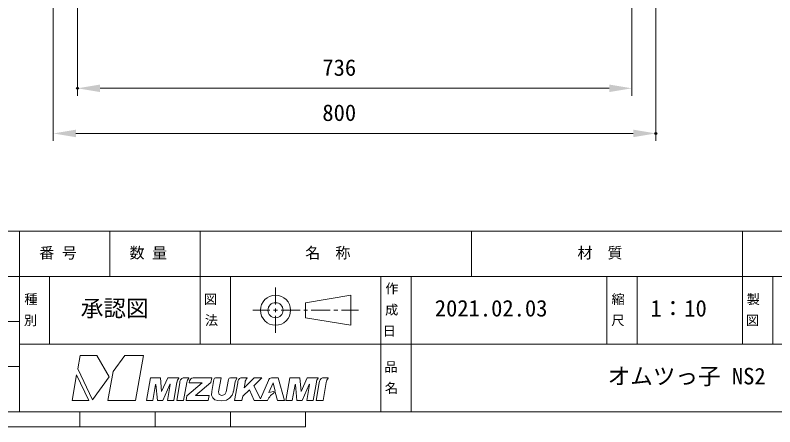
# Model space of a CAD drawing. Units: millimetres, scale not verified. Extents: x -203 to 203, y -143 to 143.
# Drawn here: x 11.4 to 112.3, y -140 to -85.3 of the extents above; entities that cross this region are included whole.
import ezdxf
from ezdxf.enums import TextEntityAlignment as Align

# ---------------------------------------------------------------- set-up
doc = ezdxf.new("R2010")
doc.units = ezdxf.units.MM
doc.header["$LTSCALE"] = 0.5
doc.header["$PDMODE"] = 32
doc.header["$PDSIZE"] = 0.25
for name, color, linetype, lineweight in [('0-1_図面_FORMAT$03_TEXT', 7, 'Continuous', 18), ('0-2_図面_FORMAT$01_WAKU$OUT_LINE', 6, 'Continuous', 18), ('0-3_図面_FORMAT$01_WAKU$SUB_LINE', 7, 'Continuous', 18), ('0-4_図面_FORMAT$02_LOGO$01_MZ_LO', 7, 'Continuous', 18), ('0-6_DIMENSION_LINES$02_DIMENSI', 7, 'Continuous', 18)]:
    doc.layers.add(name, color=color, linetype=linetype, lineweight=lineweight)
doc.layers.add('0-7_DEFPOINTS', color=7, linetype='Continuous')
doc.styles.add('ＭＳ ゴシック', font='')
doc.styles.get('ＭＳ ゴシック').set_extended_font_data('MS Gothic')

# ---------------------------------------------------------------- blocks, each defined once
blk = doc.blocks.new('X32')
at = {"layer": '0-1_図面_FORMAT$03_TEXT', "style": 'ＭＳ ゴシック'}
for s, p in [('作', (270.5669, 25.8484)), ('成', (270.5494, 23.0372)), ('日', (270.2379, 20.2259))]:
    blk.add_text(s, height=1.283, dxfattribs=at).set_placement(p, align=Align.BOTTOM_LEFT)
blk = doc.blocks.new('X33')
at = {"layer": '0-1_図面_FORMAT$03_TEXT', "style": 'ＭＳ ゴシック'}
for s, p in [('図', (246.5023, 24.4428)), ('法', (246.6178, 21.6315))]:
    blk.add_text(s, height=1.283, dxfattribs=at).set_placement(p, align=Align.BOTTOM_LEFT)
blk = doc.blocks.new('X34')
at = {"layer": '0-1_図面_FORMAT$03_TEXT', "style": 'ＭＳ ゴシック'}
for s, p in [('種', (222.6528, 24.4428)), ('別', (222.6003, 21.6315))]:
    blk.add_text(s, height=1.283, dxfattribs=at).set_placement(p, align=Align.BOTTOM_LEFT)
blk = doc.blocks.new('X35')
at = {"layer": '0-1_図面_FORMAT$03_TEXT', "style": 'ＭＳ ゴシック'}
for s, p in [('品', (270.4427, 15.4428)), ('名', (270.5144, 12.6315))]:
    blk.add_text(s, height=1.283, dxfattribs=at).set_placement(p, align=Align.BOTTOM_LEFT)
blk = doc.blocks.new('X36')
at = {"layer": '0-1_図面_FORMAT$03_TEXT', "style": 'ＭＳ ゴシック'}
for s, p in [('縮', (300.6019, 24.4428)), ('尺', (300.5844, 21.6315))]:
    blk.add_text(s, height=1.283, dxfattribs=at).set_placement(p, align=Align.BOTTOM_LEFT)
blk = doc.blocks.new('X37')
at = {"layer": '0-1_図面_FORMAT$03_TEXT', "style": 'ＭＳ ゴシック'}
for s, p in [('製', (318.5494, 24.4428)), ('図', (318.4514, 21.6315))]:
    blk.add_text(s, height=1.283, dxfattribs=at).set_placement(p, align=Align.BOTTOM_LEFT)
blk = doc.blocks.new('D2')
at = {"layer": '0-6_DIMENSION_LINES$02_DIMENSI'}
for p, q in [((229.7, 64.5), (229.7, 52.5)), ((303.3, 64.5), (303.3, 52.5)), ((300.3002, 53.5), (232.6998, 53.5))]:
    blk.add_line(p, q, dxfattribs=at)
for points in [[(232.6998, 54), (232.6998, 53), (229.7, 53.5)], [(300.3002, 53), (300.3002, 54), (303.3, 53.5)]]:
    blk.add_solid(points, dxfattribs=at)
at = {"layer": '0-7_DEFPOINTS'}
for p in [(229.7, 66), (303.3, 66), (229.7, 53.5)]:
    blk.add_point(p, dxfattribs=at)
at = {"layer": '0-6_DIMENSION_LINES$02_DIMENSI', "style": 'ＭＳ ゴシック'}
blk.add_text('736', height=2.199, dxfattribs=at).set_placement((262.2143, 54.5), align=Align.BOTTOM_LEFT)
blk = doc.blocks.new('D3')
at = {"layer": '0-6_DIMENSION_LINES$02_DIMENSI'}
for p, q in [((226.5, 64.5), (226.5, 46.5)), ((306.5, 64.5), (306.5, 46.5)), ((229.4998, 47.5), (303.5002, 47.5))]:
    blk.add_line(p, q, dxfattribs=at)
for points in [[(229.4998, 48), (229.4998, 47), (226.5, 47.5)], [(303.5002, 47), (303.5002, 48), (306.5, 47.5)]]:
    blk.add_solid(points, dxfattribs=at)
at = {"layer": '0-7_DEFPOINTS'}
for p in [(226.5, 66), (306.5, 66), (306.5, 47.5)]:
    blk.add_point(p, dxfattribs=at)
at = {"layer": '0-6_DIMENSION_LINES$02_DIMENSI', "style": 'ＭＳ ゴシック'}
blk.add_text('800', height=2.199, dxfattribs=at).set_placement((262.2143, 48.5), align=Align.BOTTOM_LEFT)

msp = doc.modelspace()

# ---------------------------------------------------------------- linework, layer by layer
at = {"layer": '0-1_図面_FORMAT$03_TEXT'}
for p, q in [((46, -123.75), (46, -121.5)), ((45.25, -124.5), (43, -124.5)), ((46.25, -124.5), (45.75, -124.5)), ((46, -124.75), (46, -124.25)), ((49.25, -124.5), (46.75, -124.5)), ((50.25, -124.5), (49.75, -124.5)), ((53.25, -124.5), (50.75, -124.5)), ((54.25, -124.5), (53.75, -124.5)), ((57, -124.5), (54.75, -124.5)), ((46, -127.5), (46, -125.25))]:
    msp.add_line(p, q, dxfattribs=at)
msp.add_lwpolyline([(56, -122.5), (50, -123.5), (50, -125.5), (56, -126.5)], close=True, dxfattribs=at)
for radius in [2, 1]:
    msp.add_circle((46, -124.5), radius, dxfattribs=at)
at = {"layer": '0-2_図面_FORMAT$01_WAKU$OUT_LINE'}
for p, q in [((198, -114), (-198, -114)), ((12, -114), (12, -138)), ((198, -120), (-78, -120)), ((20, -140), (20, -138)), ((30, -140), (30, -138)), ((40, -140), (40, -138)), ((50, -140), (50, -138)), ((-50, -140), (50, -140))]:
    msp.add_line(p, q, dxfattribs=at)
msp.add_lwpolyline([(-198, -138), (198, -138), (198, 138), (-198, 138)], close=True, dxfattribs=at)
at = {"layer": '0-3_図面_FORMAT$01_WAKU$SUB_LINE'}
for p, q in [((24, -114), (24, -120)), ((36, -129), (36, -114)), ((72, -114), (72, -120)), ((108, -129), (108, -114)), ((16, -129), (16, -120)), ((40, -120), (40, -129)), ((60, -138), (60, -120)), ((64, -138), (64, -120)), ((90, -129), (90, -120)), ((94, -129), (94, -120)), ((112, -129), (112, -120)), ((12, -126), (-78, -126)), ((12, -129), (144, -129)), ((12, -132), (-78, -132))]:
    msp.add_line(p, q, dxfattribs=at)
at = {"layer": '0-4_図面_FORMAT$02_LOGO$01_MZ_LO'}
for p, q in [((20.052, -130.5), (19.7334, -132.3069)), ((22.2811, -130.5), (20.052, -130.5)), ((23.9185, -133.3532), (22.2811, -130.5)), ((26.0068, -130.5), (24.423, -132.6639)), ((28.4519, -130.5), (26.0068, -130.5)), ((27.394, -136.5), (28.4519, -130.5)), ((19.5978, -133.0758), (18.994, -136.5)), ((21.2213, -136.5), (19.5978, -133.0758)), ((19.7334, -132.3069), (21.6797, -136.412)), ((24.423, -132.6639), (23.7466, -136.5)), ((21.6797, -136.412), (23.9185, -133.3532)), ((29.3797, -133.5001), (28.8508, -136.5)), ((30.7128, -133.5001), (29.3797, -133.5001)), ((30.8813, -135.3254), (30.7128, -133.5001)), ((31.6973, -133.5001), (30.8813, -135.3254)), ((33.1564, -133.5001), (31.6973, -133.5001)), ((32.493, -136.5), (32.9191, -134.0808)), ((33.1643, -133.5221), (33.1564, -133.5001)), ((34.4785, -133.5001), (33.7311, -133.5001)), ((33.7988, -136.5), (34.2223, -134.0946)), ((34.4907, -133.528), (34.4785, -133.5001)), ((34.5924, -133.8998), (34.52, -134.1359)), ((37.5368, -133.5001), (35.0653, -133.5001)), ((35.3578, -135.8512), (37.4305, -134.0987)), ((37.4305, -134.0987), (37.5368, -133.5001)), ((37.8062, -133.6918), (37.5241, -135.2886)), ((38.7636, -133.5001), (38.0482, -133.5001)), ((38.4414, -135.331), (38.7636, -133.5001)), ((39.7553, -133.6956), (39.4664, -135.331)), ((40.7137, -133.5065), (40.0021, -133.5001)), ((40.3988, -135.2886), (40.6262, -134.0012)), ((40.6262, -134.0012), (40.8635, -133.5423)), ((40.8489, -133.5001), (40.7137, -133.5065)), ((40.8635, -133.5423), (40.8489, -133.5001)), ((42.2092, -133.5001), (41.4125, -133.5001)), ((43.1434, -133.5001), (41.8365, -134.8052)), ((41.8365, -134.8052), (41.959, -134.0946)), ((42.2217, -133.528), (42.2092, -133.5001)), ((43.107, -134.5303), (44.1923, -133.5001)), ((44.1923, -133.5001), (43.1434, -133.5001)), ((45.0487, -133.8322), (43.9945, -136.289)), ((46.3372, -133.5001), (45.4679, -133.5001)), ((47.188, -136.5), (46.3372, -133.5001)), ((47.8896, -133.5001), (47.3606, -136.5)), ((49.2227, -133.5001), (47.8896, -133.5001)), ((49.3912, -135.3254), (49.2227, -133.5001)), ((50.2071, -133.5001), (49.3912, -135.3254)), ((51.6663, -133.5001), (50.2071, -133.5001)), ((51.0029, -136.5), (51.429, -134.0808)), ((51.6741, -133.5221), (51.6663, -133.5001)), ((52.9883, -133.5001), (52.241, -133.5001)), ((52.3087, -136.5), (52.7322, -134.0946)), ((53.0005, -133.528), (52.9883, -133.5001)), ((29.7077, -136.5), (30.085, -134.3718)), ((30.085, -134.3718), (30.1212, -134.3718)), ((30.1212, -134.3718), (30.3134, -136.5)), ((31.0307, -136.5), (31.9772, -134.3718)), ((32.0194, -134.3718), (31.6421, -136.5)), ((33.2994, -134.1367), (32.8831, -136.5)), ((36.248, -134.138), (34.2351, -135.8723)), ((34.52, -134.1359), (36.248, -134.138)), ((40.9871, -134.1367), (40.5715, -136.5)), ((41.6443, -135.9188), (42.5284, -135.0795)), ((42.5284, -135.0795), (43.1843, -136.5)), ((43.9945, -136.289), (43.107, -134.5303)), ((45.1097, -135.4167), (45.6797, -134.1656)), ((45.6797, -134.1656), (45.9339, -135.2805)), ((48.2176, -136.5), (48.5948, -134.3718)), ((48.5948, -134.3718), (48.631, -134.3718)), ((48.631, -134.3718), (48.8233, -136.5)), ((49.5406, -136.5), (50.4871, -134.3718)), ((50.5292, -134.3718), (50.152, -136.5)), ((51.8093, -134.1367), (51.3929, -136.5)), ((34.2351, -135.8723), (34.125, -136.5)), ((37.1838, -135.8537), (35.3578, -135.8512)), ((37.0697, -136.5), (37.1838, -135.8537)), ((37.5241, -135.2886), (37.5207, -135.7942)), ((37.5207, -135.7942), (37.6572, -136.1388)), ((37.6572, -136.1388), (37.9298, -136.3967)), ((38.5099, -135.7132), (38.4414, -135.331)), ((38.8631, -135.8509), (38.5099, -135.7132)), ((39.2624, -135.7153), (38.8631, -135.8509)), ((39.4664, -135.331), (39.2624, -135.7153)), ((39.8948, -136.201), (40.2275, -135.7892)), ((40.2333, -135.7779), (40.2903, -135.6677)), ((41.5439, -136.5), (41.6443, -135.9188)), ((45.9339, -135.2805), (45.1097, -135.4167)), ((45.9654, -135.4039), (46.2447, -136.5)), ((18.994, -136.5), (21.2213, -136.5)), ((23.7466, -136.5), (27.394, -136.5)), ((28.8508, -136.5), (29.7077, -136.5)), ((30.3134, -136.5), (31.0307, -136.5)), ((31.6421, -136.5), (32.493, -136.5)), ((32.8831, -136.5), (33.7988, -136.5)), ((34.125, -136.5), (37.0697, -136.5)), ((37.9298, -136.3967), (38.3411, -136.5181)), ((38.3411, -136.5181), (38.8134, -136.5486)), ((38.8134, -136.5486), (39.4797, -136.4487)), ((39.4797, -136.4487), (39.8948, -136.201)), ((40.5715, -136.5), (41.5368, -136.5)), ((41.5368, -136.5), (41.5384, -136.5)), ((41.5384, -136.5), (41.5439, -136.5)), ((43.1843, -136.5), (44.9459, -136.5)), ((46.2447, -136.5), (47.188, -136.5)), ((47.3606, -136.5), (48.2176, -136.5)), ((48.8233, -136.5), (49.5406, -136.5)), ((50.152, -136.5), (51.0029, -136.5)), ((51.3929, -136.5), (52.3087, -136.5))]:
    msp.add_line(p, q, dxfattribs=at)
msp.add_lwpolyline([(40.3739, -135.4237), (40.3965, -135.3012), (40.3965, -135.3012)], dxfattribs=at)
for centre, radius, start, end in [((33.7742, -134.1229), 0.8561, 135.436, 177.18162), ((33.898, -134.0779), 0.6015, 106.10853, 185.61083), ((35.2047, -134.2131), 0.9895, 136.18472, 173.12017), ((35.0741, -133.9901), 0.4901, 91.03463, 169.38909), ((38.0431, -133.7422), 0.2422, 88.80192, 167.99496), ((39.9968, -133.7469), 0.2469, 88.77298, 167.99431), ((41.5809, -134.073), 0.5972, 106.38228, 186.12371), ((42.933, -134.202), 0.9799, 136.54508, 173.70767), ((45.4594, -133.9198), 0.4199, 88.83548, 167.9571), ((52.2841, -134.1229), 0.8561, 135.436, 177.18162), ((52.4079, -134.0779), 0.6015, 106.10853, 185.61083), ((53.7145, -134.2131), 0.9895, 136.18472, 173.12017), ((31.9983, -134.363), 0.0228, 337.38667, 202.61333), ((50.5082, -134.363), 0.0228, 337.38667, 202.61333), ((38.9196, -135.0984), 1.4791, 332.15939, 332.65034), ((39.5102, -135.2642), 0.8783, 332.65034, 349.54143), ((38.5515, -134.9606), 1.8762, 349.54143, 349.93236), ((46.8386, -137.2383), 2.0316, 115.4544, 158.69079)]:
    msp.add_arc(centre, radius, start, end, dxfattribs=at)

# ---------------------------------------------------------------- block references
at = {"layer": '0-1_図面_FORMAT$03_TEXT'}
for name in ['X32', 'X34', 'X33', 'X36', 'X37', 'X35']:
    msp.add_blockref(name, (-210, -148.5), dxfattribs=at)
at = {"layer": '0-6_DIMENSION_LINES$02_DIMENSI'}
for name in ['D3', 'D2']:
    msp.add_blockref(name, (-210, -148.5), dxfattribs=at)

# ---------------------------------------------------------------- texts
at = {"layer": '0-1_図面_FORMAT$03_TEXT', "style": 'ＭＳ ゴシック'}
for s, height, p in [('番 号', 1.466, (14.6352, -118.0466)), ('数 量', 1.466, (26.6152, -118.0466)), ('名\u3000称', 1.466, (49.9497, -118.0466)), ('材\u3000質', 1.466, (86.077, -118.0466)), ('承認図', 2.199, (20.1446, -126.0023)), ('2021.02.03', 2.199, (67.1432, -125.9936)), ('1：10', 2.199, (95.7668, -126.0023)), ('オムツっ子 NS2', 2.199, (90.0911, -135.0198))]:
    msp.add_text(s, height=height, dxfattribs=at).set_placement(p, align=Align.BOTTOM_LEFT)

doc.saveas('drawing.dxf')
